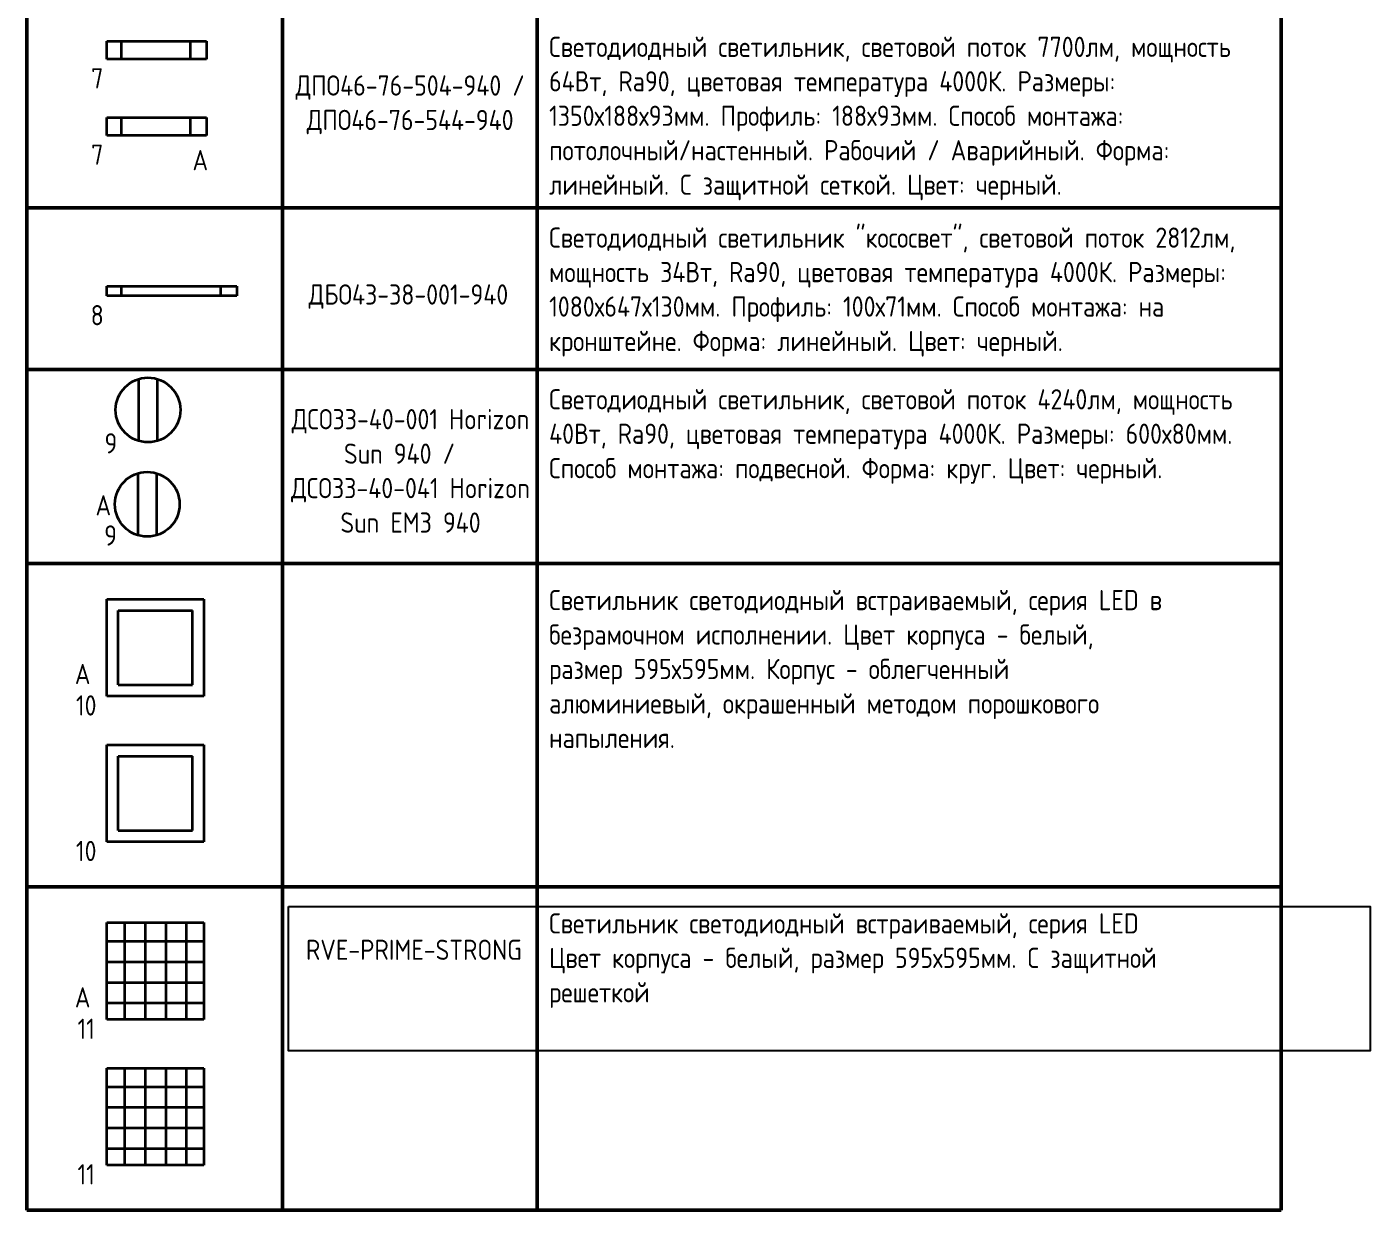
# Model space of a CAD drawing. Header units: millimetres. Extents: x -13069 to 207500, y -71366 to 56785.
# Drawn here: x 69244 to 77549, y -10299 to -2979 of the extents above; entities that cross this region are included whole.
import ezdxf

# ---------------------------------------------------------------- set-up
doc = ezdxf.new("R2010")
doc.units = ezdxf.units.MM
doc.layers.add('Аннотация', color=7, linetype='Continuous', lineweight=18)
doc.layers.add('вспомогательные невид.', color=140, linetype='Continuous', plot=False)
doc.layers.add('Линии', color=7, linetype='Continuous', lineweight=9, true_color=0x00a600)
doc.styles.add('GOST Common_4', font='GOST_Common.ttf', dxfattribs={"width": 0.9, "height": 125})

msp = doc.modelspace()

# ---------------------------------------------------------------- hatches: boundary and pattern name
at = {"layer": 'Линии', "lineweight": 35, "true_color": 0xff0000}
h = msp.add_hatch(dxfattribs=at)
h.set_pattern_fill('ANSI37', color=1, scale=40, angle=45)
h.paths.add_polyline_path([(70338.506, -8520.336), (69738.506, -8520.336), (69738.506, -9120.336), (70338.506, -9120.336)])
at = {"layer": 'Линии', "lineweight": 35, "true_color": 0x0000ff}
h = msp.add_hatch(dxfattribs=at)
h.set_pattern_fill('ANSI37', color=5, scale=40, angle=45)
h.set_pattern_definition([(90, (4e-06, -900), (-127, 0), []), (180, (4e-06, -900), (-1e-14, -127), [])])
h.paths.add_polyline_path([(70338.506, -9420.336), (69738.506, -9420.336), (69738.506, -10020.336), (70338.506, -10020.336)])

# ---------------------------------------------------------------- linework, layer by layer
at = {"layer": 'вспомогательные невид.'}
msp.add_lwpolyline([(70861.853, -8420.401), (77548.878, -8420.401), (77548.878, -9313.765), (70861.853, -9313.765)], close=True, dxfattribs=at)
at = {"layer": 'Линии', "color": 7, "lineweight": 50}
for p, q in [((69243.742, 4059.411), (69243.742, -10299.036)), ((76999.327, 4059.411), (76999.327, -10299.036)), ((70823.742, 3659.411), (70823.742, -10299.036)), ((72399.327, 3659.411), (72399.327, -10299.036)), ((69243.742, -4099.036), (76999.327, -4099.036)), ((69243.742, -5099.036), (76999.327, -5099.036)), ((69243.742, -6299.036), (76999.327, -6299.036)), ((69243.742, -8299.036), (76999.327, -8299.036)), ((69243.742, -10299.036), (76999.327, -10299.036))]:
    msp.add_line(p, q, dxfattribs=at)
at = {"layer": 'Линии', "color": 5, "lineweight": 35, "true_color": 0x0000ff}
for p, q in [((69738.506, -3178.43), (69738.506, -3068.43)), ((69738.506, -3068.43), (70354.378, -3068.43)), ((69828.494, -3178.43), (69828.494, -3068.43)), ((70254.378, -3068.43), (70254.378, -3178.43)), ((70354.378, -3068.43), (70354.378, -3178.43)), ((70354.378, -3178.43), (69738.506, -3178.43)), ((69738.506, -4643.869), (69738.506, -4583.869)), ((69738.506, -4583.869), (70541.682, -4583.869)), ((70541.682, -4643.869), (69738.506, -4643.869)), ((69828.494, -4643.869), (69828.494, -4583.869)), ((70441.682, -4583.869), (70441.682, -4643.869)), ((70541.682, -4583.869), (70541.682, -4643.869)), ((69936.093, -5541.144), (69936.093, -5157.493)), ((70051.093, -5540.601), (70051.093, -5158.036)), ((69738.506, -7420.336), (70338.506, -7420.336)), ((69738.506, -8020.336), (69738.506, -7420.336)), ((70338.506, -7420.336), (70338.506, -8020.336)), ((69808.506, -7490.336), (70268.506, -7490.336)), ((69808.506, -7950.336), (69808.506, -7490.336)), ((70268.506, -7950.336), (70268.506, -7490.336)), ((69808.506, -7950.336), (70268.506, -7950.336)), ((70338.506, -8020.336), (69738.506, -8020.336)), ((69738.506, -9420.336), (70338.506, -9420.336)), ((69738.506, -10020.336), (69738.506, -9420.336)), ((70338.506, -9420.336), (70338.506, -10020.336)), ((70338.506, -10020.336), (69738.506, -10020.336))]:
    msp.add_line(p, q, dxfattribs=at)
at = {"layer": 'Линии', "color": 1, "lineweight": 35, "true_color": 0xff0000}
for p, q in [((69738.506, -3650.765), (69738.506, -3540.765)), ((69738.506, -3540.765), (70354.378, -3540.765)), ((69828.494, -3650.765), (69828.494, -3540.765)), ((70254.378, -3540.765), (70254.378, -3650.765)), ((70354.378, -3540.765), (70354.378, -3650.765)), ((70354.378, -3650.765), (69738.506, -3650.765)), ((69931.338, -6124.537), (69931.338, -5740.886)), ((70046.338, -6123.994), (70046.338, -5741.43)), ((69738.506, -6520.336), (70338.506, -6520.336)), ((69738.506, -7120.336), (69738.506, -6520.336)), ((70338.506, -6520.336), (70338.506, -7120.336)), ((69808.506, -6590.336), (70268.506, -6590.336)), ((69808.506, -7050.336), (69808.506, -6590.336)), ((70268.506, -7050.336), (70268.506, -6590.336)), ((69808.506, -7050.336), (70268.506, -7050.336)), ((70338.506, -7120.336), (69738.506, -7120.336)), ((69738.506, -8520.336), (70338.506, -8520.336)), ((69738.506, -9120.336), (69738.506, -8520.336)), ((70338.506, -8520.336), (70338.506, -9120.336)), ((70338.506, -9120.336), (69738.506, -9120.336))]:
    msp.add_line(p, q, dxfattribs=at)
at = {"layer": 'Линии', "color": 5, "lineweight": 35, "true_color": 0x0000ff}
msp.add_circle((69992.688, -5349.318), 200, dxfattribs=at)
at = {"layer": 'Линии', "color": 1, "lineweight": 35, "true_color": 0xff0000}
msp.add_circle((69987.933, -5932.712), 200, dxfattribs=at)

# ---------------------------------------------------------------- texts
at = {"layer": 'Аннотация', "lineweight": 9, "char_height": 125, "line_spacing_factor": 1.022766, "style": 'GOST Common_4'}
for s, insert, width, attachment_point in [('\\pt180,360,540,720,900,1080,1260,1440,1620,1800,1980,2160,2340,2520,2700,2880,3060,3240,3420,3600,3780,3960,4140,4320,4500,4680,4860,5040,5220,5400,5580,5760;Светодиодный светильник, световой поток 7700лм, мощность 64Вт, Ra90, цветовая температура 4000К. Размеры: 1350х188х93мм. Профиль: 188х93мм. Способ монтажа: потолочный/настенный. Рабочий / Аварийный. Форма: линейный. С защитной сеткой. Цвет: черный.', (72472.875, -3040.79), 4464.9, 1), ('\\pt180,360,540,720,900,1080,1260,1440,1620,1800,1980,2160,2340,2520,2700,2880,3060,3240,3420,3600,3780,3960,4140,4320,4500,4680,4860,5040,5220,5400,5580,5760;7', (69678.764, -3297.562), 175.5, 5), ('\\pt180,360,540,720,900,1080,1260,1440,1620,1800,1980,2160,2340,2520,2700,2880,3060,3240,3420,3600,3780,3960,4140,4320,4500,4680,4860,5040,5220,5400,5580,5760;ДПО46-76-504-940 / ДПО46-76-544-940', (71613.725, -3461.787), 1512, 5), ('\\pt180,360,540,720,900,1080,1260,1440,1620,1800,1980,2160,2340,2520,2700,2880,3060,3240,3420,3600,3780,3960,4140,4320,4500,4680,4860,5040,5220,5400,5580,5760;7', (69678.764, -3769.897), 175.5, 5), ('\\pt180,360,540,720,900,1080,1260,1440,1620,1800,1980,2160,2340,2520,2700,2880,3060,3240,3420,3600,3780,3960,4140,4320,4500,4680,4860,5040,5220,5400,5580,5760;Светодиодный светильник "кососвет", световой поток 2812лм, мощность 34Вт, Ra90, цветовая температура 4000К. Размеры: 1080х647х130мм. Профиль: 100х71мм. Способ монтажа: на кронштейне. Форма: линейный. Цвет: черный.', (72472.875, -4220.79), 4464.9, 1), ('\\pt180,360,540,720,900,1080,1260,1440,1620,1800,1980,2160,2340,2520,2700,2880,3060,3240,3420,3600,3780,3960,4140,4320,4500,4680,4860,5040,5220,5400,5580,5760;ДБО43-38-001-940', (71602.7, -4647.903), 1512, 5), ('\\pt180,360,540,720,900,1080,1260,1440,1620,1800,1980,2160,2340,2520,2700,2880,3060,3240,3420,3600,3780,3960,4140,4320,4500,4680,4860,5040,5220,5400,5580,5760;8', (69678.764, -4763.001), 175.5, 5), ('\\pt180,360,540,720,900,1080,1260,1440,1620,1800,1980,2160,2340,2520,2700,2880,3060,3240,3420,3600,3780,3960,4140,4320,4500,4680,4860,5040,5220,5400,5580,5760;Светодиодный светильник, световой поток 4240лм, мощность 40Вт, Ra90, цветовая температура 4000К. Размеры: 600х80мм.  Способ монтажа: подвесной. Форма: круг. Цвет: черный. ', (72472.875, -5220.79), 4464.9, 1), ('\\pt180,360,540,720,900,1080,1260,1440,1620,1800,1980,2160,2340,2520,2700,2880,3060,3240,3420,3600,3780,3960,4140,4320,4500,4680,4860,5040,5220,5400,5580,5760;ДСО33-40-001 Horizon Sun 940 /   ДСО33-40-041 Horizon Sun EM3 940', (71615.975, -5726.149), 1512, 5), ('\\pt180,360,540,720,900,1080,1260,1440,1620,1800,1980,2160,2340,2520,2700,2880,3060,3240,3420,3600,3780,3960,4140,4320,4500,4680,4860,5040,5220,5400,5580,5760;9 ', (69763.211, -5555.898), 175.5, 5), ('\\pt180,360,540,720,900,1080,1260,1440,1620,1800,1980,2160,2340,2520,2700,2880,3060,3240,3420,3600,3780,3960,4140,4320,4500,4680,4860,5040,5220,5400,5580,5760;9 ', (69761.164, -6125.602), 175.5, 5), ('\\pt180,360,540,720,900,1080,1260,1440,1620,1800,1980,2160,2340,2520,2700,2880,3060,3240,3420,3600,3780,3960,4140,4320,4500,4680,4860,5040,5220,5400,5580,5760;Светильник светодиодный встраиваемый, серия LED в безрамочном исполнении. Цвет корпуса - белый, размер 595х595мм. Корпус - облегченный алюминиевый, окрашенный методом порошкового напыления.', (72472.875, -6462.763), 3792.15, 1), ('\\pt180,360,540,720,900,1080,1260,1440,1620,1800,1980,2160,2340,2520,2700,2880,3060,3240,3420,3600,3780,3960,4140,4320,4500,4680,4860,5040,5220,5400,5580,5760;10 ', (69610.566, -7177.198), 175.5, 5), ('\\pt180,360,540,720,900,1080,1260,1440,1620,1800,1980,2160,2340,2520,2700,2880,3060,3240,3420,3600,3780,3960,4140,4320,4500,4680,4860,5040,5220,5400,5580,5760;10 ', (69610.566, -8077.198), 175.5, 5), ('\\pt180,360,540,720,900,1080,1260,1440,1620,1800,1980,2160,2340,2520,2700,2880,3060,3240,3420,3600,3780,3960,4140,4320,4500,4680,4860,5040,5220,5400,5580,5760;Светильник светодиодный встраиваемый, серия LED Цвет корпуса - белый, размер 595х595мм. С защитной решеткой', (72472.875, -8462.763), 3792.15, 1), ('\\pt180,360,540,720,900,1080,1260,1440,1620,1800,1980,2160,2340,2520,2700,2880,3060,3240,3420,3600,3780,3960,4140,4320,4500,4680,4860,5040,5220,5400,5580,5760; RVE-PRIME-STRONG', (71602.7, -8688.436), 1512, 5), ('\\pt180,360,540,720,900,1080,1260,1440,1620,1800,1980,2160,2340,2520,2700,2880,3060,3240,3420,3600,3780,3960,4140,4320,4500,4680,4860,5040,5220,5400,5580,5760;11 ', (69610.566, -9177.198), 175.5, 5), ('\\pt180,360,540,720,900,1080,1260,1440,1620,1800,1980,2160,2340,2520,2700,2880,3060,3240,3420,3600,3780,3960,4140,4320,4500,4680,4860,5040,5220,5400,5580,5760;11', (69610.566, -10077.198), 175.5, 5)]:
    msp.add_mtext(s, dxfattribs=dict(at, insert=insert, width=width, attachment_point=attachment_point))
at = {"layer": 'Аннотация', "color": 1, "lineweight": 9, "true_color": 0xff0000, "char_height": 125, "width": 175.5, "attachment_point": 5, "line_spacing_factor": 1.022766, "style": 'GOST Common_4'}
for insert in [(70316.012, -3804.257), (69716.489, -5938.892), (69588.513, -6982.812), (69588.513, -8982.812)]:
    msp.add_mtext('\\pt180,360,540,720,900,1080,1260,1440,1620,1800,1980,2160,2340,2520,2700,2880,3060,3240,3420,3600,3780,3960,4140,4320,4500,4680,4860,5040,5220,5400,5580,5760;{\\fGOST Common|b1|i0|c204|p34;А} ', dxfattribs=dict(at, insert=insert))

doc.saveas('drawing.dxf')
